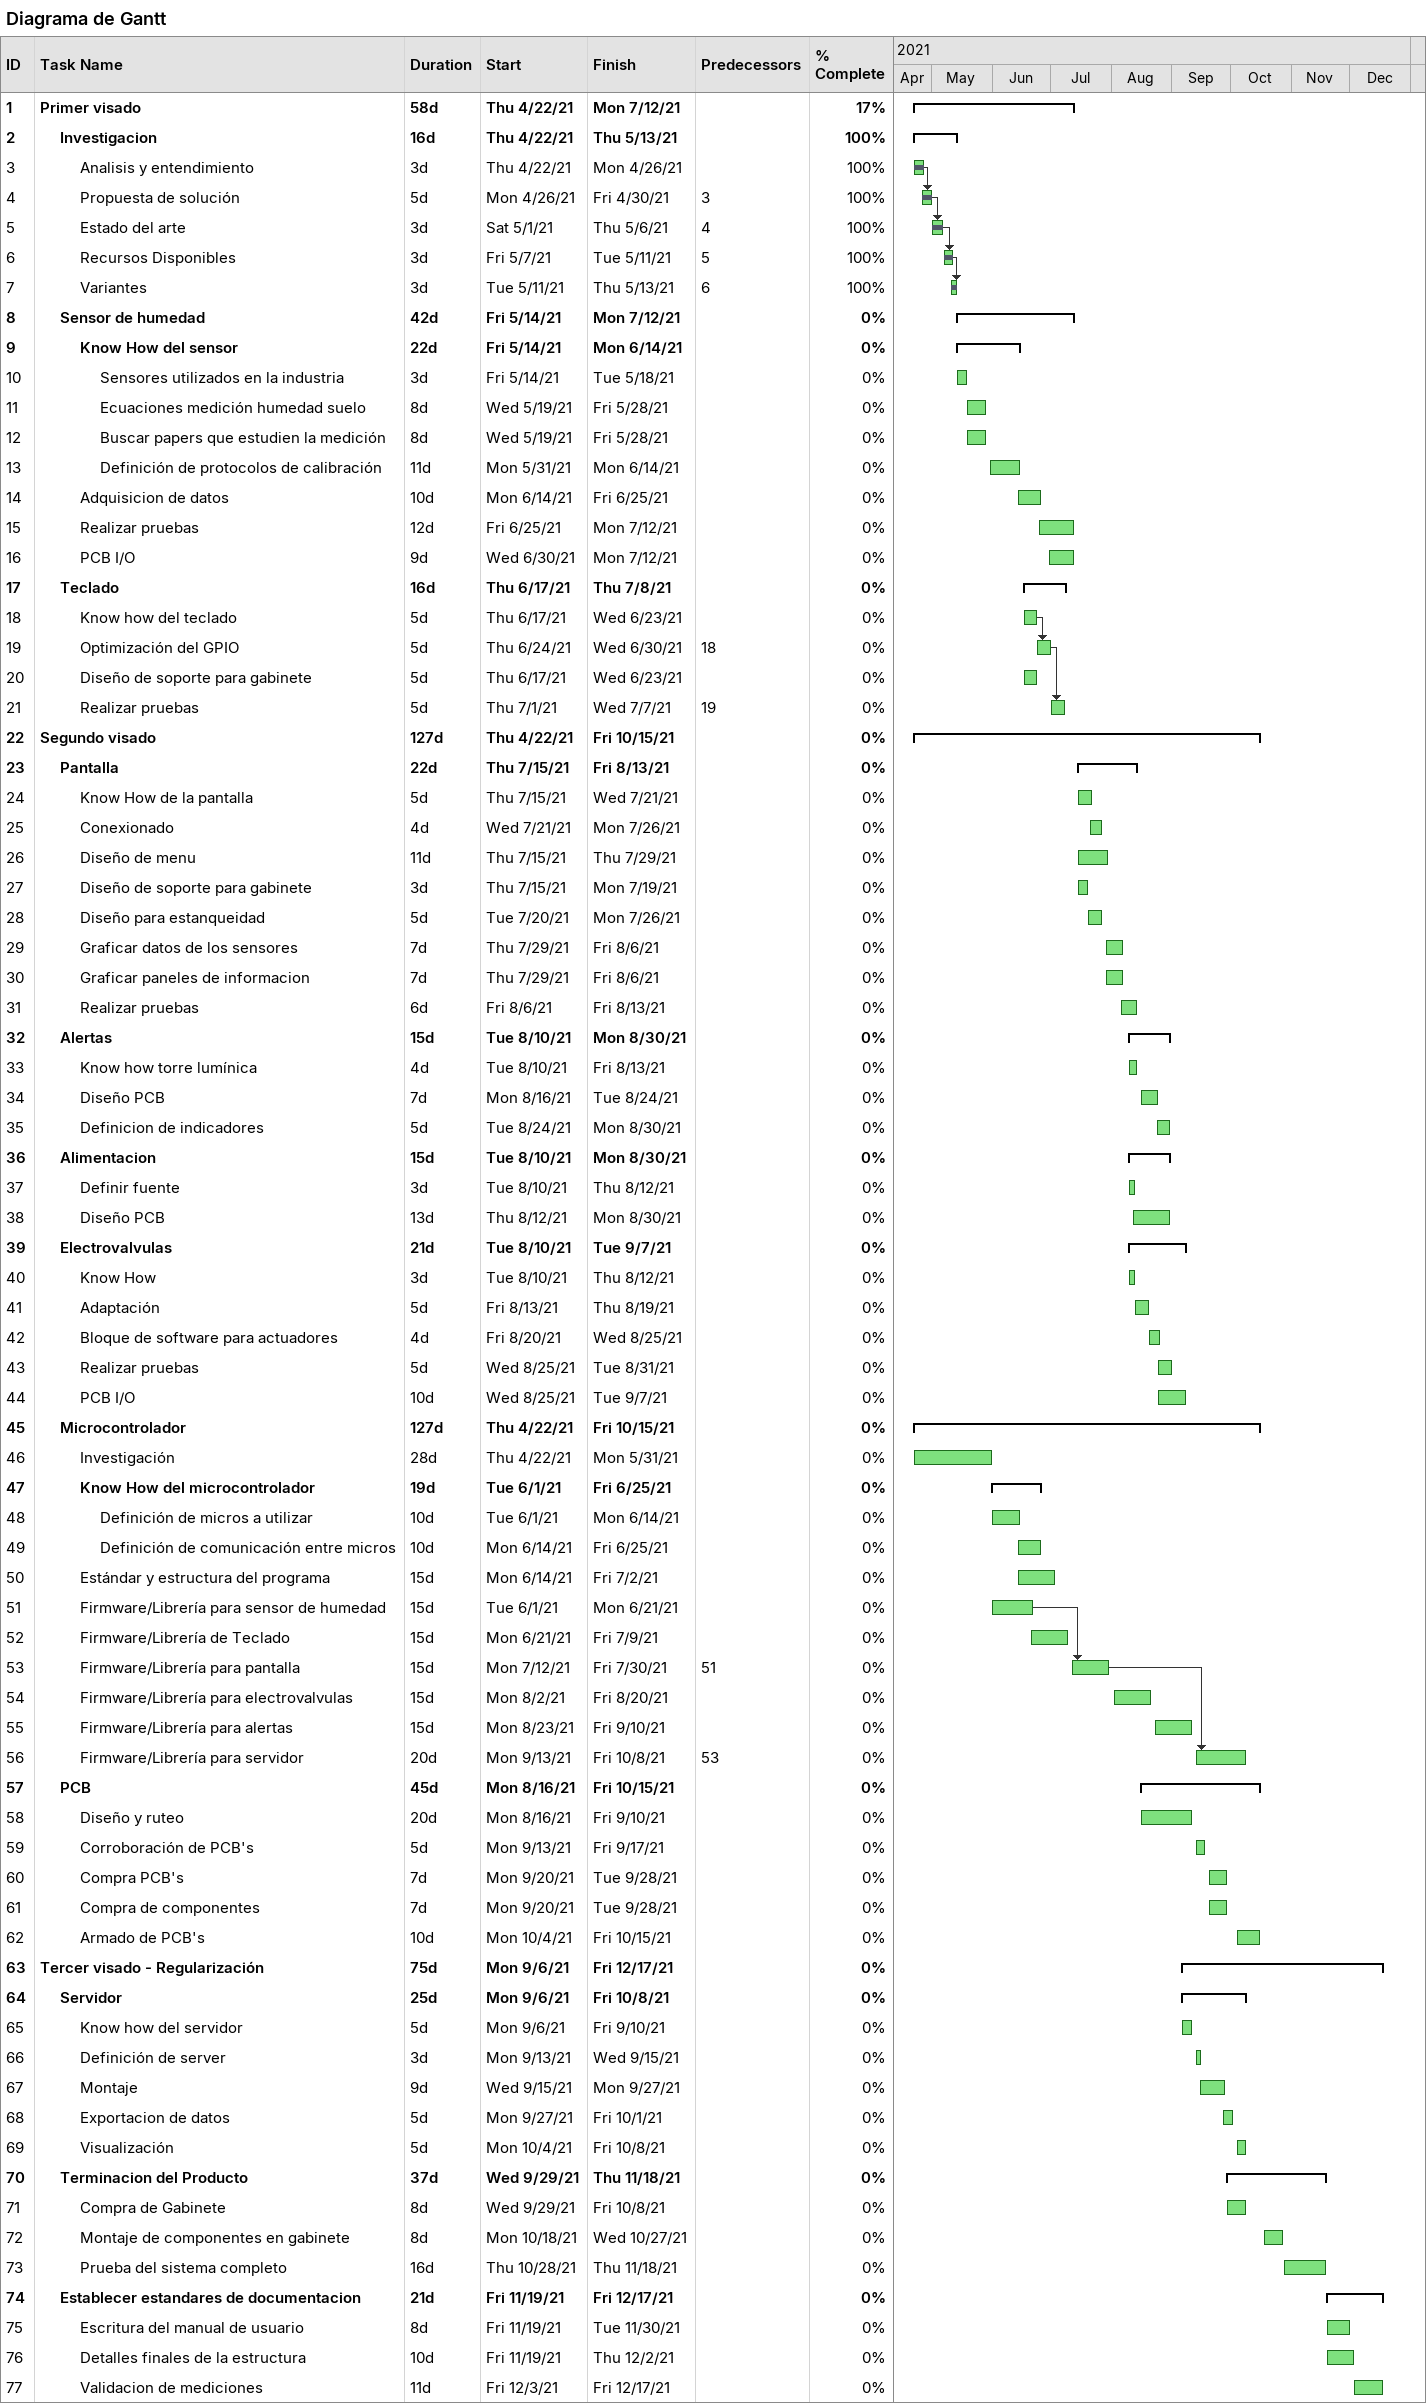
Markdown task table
Diagrama de Gantt

| ID | Level | Task | Duration | Start | Finish | Predecessors | % complete |
|---|---|---|---|---|---|---|---|
| 1 | 1 | **Primer visado** | 58d | 2021-04-22 | 2021-07-12 |  | 17 |
| 2 | 2 | **Investigacion** | 16d | 2021-04-22 | 2021-05-13 |  | 100 |
| 3 | 3 | Analisis y entendimiento | 3d | 2021-04-22 | 2021-04-26 |  | 100 |
| 4 | 3 | Propuesta de solución | 5d | 2021-04-26 | 2021-04-30 | 3 | 100 |
| 5 | 3 | Estado del arte | 3d | 2021-05-01 | 2021-05-06 | 4 | 100 |
| 6 | 3 | Recursos Disponibles | 3d | 2021-05-07 | 2021-05-11 | 5 | 100 |
| 7 | 3 | Variantes | 3d | 2021-05-11 | 2021-05-13 | 6 | 100 |
| 8 | 2 | **Sensor de humedad** | 42d | 2021-05-14 | 2021-07-12 |  | 0 |
| 9 | 3 | **Know How del sensor** | 22d | 2021-05-14 | 2021-06-14 |  | 0 |
| 10 | 4 | Sensores utilizados en la industria | 3d | 2021-05-14 | 2021-05-18 |  | 0 |
| 11 | 4 | Ecuaciones medición humedad suelo | 8d | 2021-05-19 | 2021-05-28 |  | 0 |
| 12 | 4 | Buscar papers que estudien la medición | 8d | 2021-05-19 | 2021-05-28 |  | 0 |
| 13 | 4 | Definición de protocolos de calibración | 11d | 2021-05-31 | 2021-06-14 |  | 0 |
| 14 | 3 | Adquisicion de datos | 10d | 2021-06-14 | 2021-06-25 |  | 0 |
| 15 | 3 | Realizar pruebas | 12d | 2021-06-25 | 2021-07-12 |  | 0 |
| 16 | 3 | PCB I/O | 9d | 2021-06-30 | 2021-07-12 |  | 0 |
| 17 | 2 | **Teclado** | 16d | 2021-06-17 | 2021-07-08 |  | 0 |
| 18 | 3 | Know how del teclado | 5d | 2021-06-17 | 2021-06-23 |  | 0 |
| 19 | 3 | Optimización del GPIO | 5d | 2021-06-24 | 2021-06-30 | 18 | 0 |
| 20 | 3 | Diseño de soporte para gabinete | 5d | 2021-06-17 | 2021-06-23 |  | 0 |
| 21 | 3 | Realizar pruebas | 5d | 2021-07-01 | 2021-07-07 | 19 | 0 |
| 22 | 1 | **Segundo visado** | 127d | 2021-04-22 | 2021-10-15 |  | 0 |
| 23 | 2 | **Pantalla** | 22d | 2021-07-15 | 2021-08-13 |  | 0 |
| 24 | 3 | Know How de la pantalla | 5d | 2021-07-15 | 2021-07-21 |  | 0 |
| 25 | 3 | Conexionado | 4d | 2021-07-21 | 2021-07-26 |  | 0 |
| 26 | 3 | Diseño de menu | 11d | 2021-07-15 | 2021-07-29 |  | 0 |
| 27 | 3 | Diseño de soporte para gabinete | 3d | 2021-07-15 | 2021-07-19 |  | 0 |
| 28 | 3 | Diseño para estanqueidad | 5d | 2021-07-20 | 2021-07-26 |  | 0 |
| 29 | 3 | Graficar datos de los sensores | 7d | 2021-07-29 | 2021-08-06 |  | 0 |
| 30 | 3 | Graficar paneles de informacion | 7d | 2021-07-29 | 2021-08-06 |  | 0 |
| 31 | 3 | Realizar pruebas | 6d | 2021-08-06 | 2021-08-13 |  | 0 |
| 32 | 2 | **Alertas** | 15d | 2021-08-10 | 2021-08-30 |  | 0 |
| 33 | 3 | Know how torre lumínica | 4d | 2021-08-10 | 2021-08-13 |  | 0 |
| 34 | 3 | Diseño PCB | 7d | 2021-08-16 | 2021-08-24 |  | 0 |
| 35 | 3 | Definicion de indicadores | 5d | 2021-08-24 | 2021-08-30 |  | 0 |
| 36 | 2 | **Alimentacion** | 15d | 2021-08-10 | 2021-08-30 |  | 0 |
| 37 | 3 | Definir fuente | 3d | 2021-08-10 | 2021-08-12 |  | 0 |
| 38 | 3 | Diseño PCB | 13d | 2021-08-12 | 2021-08-30 |  | 0 |
| 39 | 2 | **Electrovalvulas** | 21d | 2021-08-10 | 2021-09-07 |  | 0 |
| 40 | 3 | Know How | 3d | 2021-08-10 | 2021-08-12 |  | 0 |
| 41 | 3 | Adaptación | 5d | 2021-08-13 | 2021-08-19 |  | 0 |
| 42 | 3 | Bloque de software para actuadores | 4d | 2021-08-20 | 2021-08-25 |  | 0 |
| 43 | 3 | Realizar pruebas | 5d | 2021-08-25 | 2021-08-31 |  | 0 |
| 44 | 3 | PCB I/O | 10d | 2021-08-25 | 2021-09-07 |  | 0 |
| 45 | 2 | **Microcontrolador** | 127d | 2021-04-22 | 2021-10-15 |  | 0 |
| 46 | 3 | Investigación | 28d | 2021-04-22 | 2021-05-31 |  | 0 |
| 47 | 3 | **Know How del microcontrolador** | 19d | 2021-06-01 | 2021-06-25 |  | 0 |
| 48 | 4 | Definición de micros a utilizar | 10d | 2021-06-01 | 2021-06-14 |  | 0 |
| 49 | 4 | Definición de comunicación entre micros | 10d | 2021-06-14 | 2021-06-25 |  | 0 |
| 50 | 3 | Estándar y estructura del programa | 15d | 2021-06-14 | 2021-07-02 |  | 0 |
| 51 | 3 | Firmware/Librería para sensor de humedad | 15d | 2021-06-01 | 2021-06-21 |  | 0 |
| 52 | 3 | Firmware/Librería de Teclado | 15d | 2021-06-21 | 2021-07-09 |  | 0 |
| 53 | 3 | Firmware/Librería para pantalla | 15d | 2021-07-12 | 2021-07-30 | 51 | 0 |
| 54 | 3 | Firmware/Librería para electrovalvulas | 15d | 2021-08-02 | 2021-08-20 |  | 0 |
| 55 | 3 | Firmware/Librería para alertas | 15d | 2021-08-23 | 2021-09-10 |  | 0 |
| 56 | 3 | Firmware/Librería para servidor | 20d | 2021-09-13 | 2021-10-08 | 53 | 0 |
| 57 | 2 | **PCB** | 45d | 2021-08-16 | 2021-10-15 |  | 0 |
| 58 | 3 | Diseño y ruteo | 20d | 2021-08-16 | 2021-09-10 |  | 0 |
| 59 | 3 | Corroboración de PCB's | 5d | 2021-09-13 | 2021-09-17 |  | 0 |
| 60 | 3 | Compra PCB's | 7d | 2021-09-20 | 2021-09-28 |  | 0 |
| 61 | 3 | Compra de componentes | 7d | 2021-09-20 | 2021-09-28 |  | 0 |
| 62 | 3 | Armado de PCB's | 10d | 2021-10-04 | 2021-10-15 |  | 0 |
| 63 | 1 | **Tercer visado - Regularización** | 75d | 2021-09-06 | 2021-12-17 |  | 0 |
| 64 | 2 | **Servidor** | 25d | 2021-09-06 | 2021-10-08 |  | 0 |
| 65 | 3 | Know how del servidor | 5d | 2021-09-06 | 2021-09-10 |  | 0 |
| 66 | 3 | Definición de server | 3d | 2021-09-13 | 2021-09-15 |  | 0 |
| 67 | 3 | Montaje | 9d | 2021-09-15 | 2021-09-27 |  | 0 |
| 68 | 3 | Exportacion de datos | 5d | 2021-09-27 | 2021-10-01 |  | 0 |
| 69 | 3 | Visualización | 5d | 2021-10-04 | 2021-10-08 |  | 0 |
| 70 | 2 | **Terminacion del Producto** | 37d | 2021-09-29 | 2021-11-18 |  | 0 |
| 71 | 3 | Compra de Gabinete | 8d | 2021-09-29 | 2021-10-08 |  | 0 |
| 72 | 3 | Montaje de componentes en gabinete | 8d | 2021-10-18 | 2021-10-27 |  | 0 |
| 73 | 3 | Prueba del sistema completo | 16d | 2021-10-28 | 2021-11-18 |  | 0 |
| 74 | 2 | **Establecer estandares de documentacion** | 21d | 2021-11-19 | 2021-12-17 |  | 0 |
| 75 | 3 | Escritura del manual de usuario | 8d | 2021-11-19 | 2021-11-30 |  | 0 |
| 76 | 3 | Detalles finales de la estructura | 10d | 2021-11-19 | 2021-12-02 |  | 0 |
| 77 | 3 | Validacion de mediciones | 11d | 2021-12-03 | 2021-12-17 |  | 0 |
